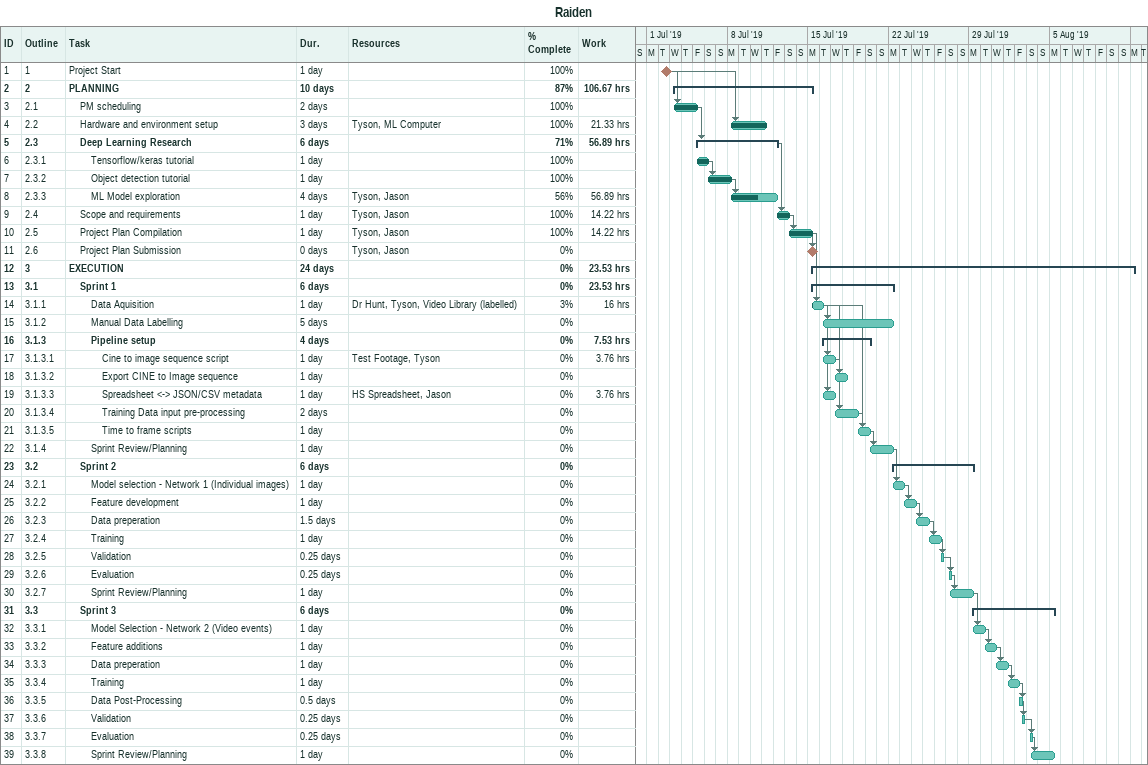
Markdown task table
Raiden

| ID | WBS | Task | Duration | Start | Finish | Predecessors | Resources | % complete | Work (h) |
|---|---|---|---|---|---|---|---|---|---|
| 1 | 1 | Project Start | 1d | 2019-07-02 | 2019-07-02 |  |  | 100 |  |
| 2 | 2 | **PLANNING** | 10d | 2019-07-03 | 2019-07-15 |  |  | 87 | 106.67 |
| 3 | 2.1 | PM scheduling | 2d | 2019-07-03 | 2019-07-05 | 1 |  | 100 |  |
| 4 | 2.2 | Hardware and environment setup | 3d | 2019-07-08 | 2019-07-11 | 1 | Tyson, ML Computer | 100 | 21.33 |
| 5 | 2.3 | **Deep Learning Research** | 6d | 2019-07-05 | 2019-07-12 | 3 |  | 71 | 56.89 |
| 6 | 2.3.1 | Tensorflow/keras tutorial | 1d | 2019-07-05 | 2019-07-06 |  |  | 100 |  |
| 7 | 2.3.2 | Object detection tutorial | 1d | 2019-07-06 | 2019-07-08 | 6 |  | 100 |  |
| 8 | 2.3.3 | ML Model exploration | 4d | 2019-07-08 | 2019-07-12 | 7 | Tyson, Jason | 56 | 56.89 |
| 9 | 2.4 | Scope and requirements | 1d | 2019-07-12 | 2019-07-13 | 5 | Tyson, Jason | 100 | 14.22 |
| 10 | 2.5 | Project Plan Compilation | 1d | 2019-07-13 | 2019-07-15 | 9 | Tyson, Jason | 100 | 14.22 |
| 11 | 2.6 | Project Plan Submission | 0d | 2019-07-15 | 2019-07-15 | 10 | Tyson, Jason | 0 |  |
| 12 | 3 | **EXECUTION** | 24d | 2019-07-15 | 2019-08-12 |  |  | 0 | 23.53 |
| 13 | 3.1 | **Sprint 1** | 6d | 2019-07-15 | 2019-07-22 |  |  | 0 | 23.53 |
| 14 | 3.1.1 | Data Aquisition | 1d | 2019-07-15 | 2019-07-16 | 10 | Dr Hunt, Tyson, Video Library (labelled) | 3 | 16 |
| 15 | 3.1.2 | Manual Data Labelling | 5d | 2019-07-16 | 2019-07-22 | 14 |  | 0 |  |
| 16 | 3.1.3 | **Pipeline setup** | 4d | 2019-07-16 | 2019-07-20 |  |  | 0 | 7.53 |
| 17 | 3.1.3.1 | Cine to image sequence script | 1d | 2019-07-16 | 2019-07-17 | 14 | Test Footage, Tyson | 0 | 3.76 |
| 18 | 3.1.3.2 | Export CINE to Image sequence | 1d | 2019-07-17 | 2019-07-18 | 17 |  | 0 |  |
| 19 | 3.1.3.3 | Spreadsheet <-> JSON/CSV metadata | 1d | 2019-07-16 | 2019-07-17 | 14 | HS Spreadsheet, Jason | 0 | 3.76 |
| 20 | 3.1.3.4 | Training Data input pre-processing | 2d | 2019-07-17 | 2019-07-19 | 17, 14 |  | 0 |  |
| 21 | 3.1.3.5 | Time to frame scripts | 1d | 2019-07-19 | 2019-07-20 | 14, 20 |  | 0 |  |
| 22 | 3.1.4 | Sprint Review/Planning | 1d | 2019-07-20 | 2019-07-22 | 21 |  | 0 |  |
| 23 | 3.2 | **Sprint 2** | 6d | 2019-07-22 | 2019-07-29 |  |  | 0 |  |
| 24 | 3.2.1 | Model selection - Network 1 (Individual images) | 1d | 2019-07-22 | 2019-07-23 | 22 |  | 0 |  |
| 25 | 3.2.2 | Feature development | 1d | 2019-07-23 | 2019-07-24 | 24 |  | 0 |  |
| 26 | 3.2.3 | Data preperation | 1.5d | 2019-07-24 | 2019-07-25 | 25 |  | 0 |  |
| 27 | 3.2.4 | Training | 1d | 2019-07-25 | 2019-07-26 | 26 |  | 0 |  |
| 28 | 3.2.5 | Validation | 0.25d | 2019-07-26 | 2019-07-26 | 27 |  | 0 |  |
| 29 | 3.2.6 | Evaluation | 0.25d | 2019-07-27 | 2019-07-27 | 28 |  | 0 |  |
| 30 | 3.2.7 | Sprint Review/Planning | 1d | 2019-07-27 | 2019-07-29 | 29 |  | 0 |  |
| 31 | 3.3 | **Sprint 3** | 6d | 2019-07-29 | 2019-08-05 |  |  | 0 |  |
| 32 | 3.3.1 | Model Selection - Network 2 (Video events) | 1d | 2019-07-29 | 2019-07-30 | 30 |  | 0 |  |
| 33 | 3.3.2 | Feature additions | 1d | 2019-07-30 | 2019-07-31 | 32 |  | 0 |  |
| 34 | 3.3.3 | Data preperation | 1d | 2019-07-31 | 2019-08-01 | 33 |  | 0 |  |
| 35 | 3.3.4 | Training | 1d | 2019-08-01 | 2019-08-02 | 34 |  | 0 |  |
| 36 | 3.3.5 | Data Post-Processing | 0.5d | 2019-08-02 | 2019-08-02 | 35 |  | 0 |  |
| 37 | 3.3.6 | Validation | 0.25d | 2019-08-02 | 2019-08-02 | 36 |  | 0 |  |
| 38 | 3.3.7 | Evaluation | 0.25d | 2019-08-03 | 2019-08-03 | 37 |  | 0 |  |
| 39 | 3.3.8 | Sprint Review/Planning | 1d | 2019-08-03 | 2019-08-05 | 38 |  | 0 |  |
